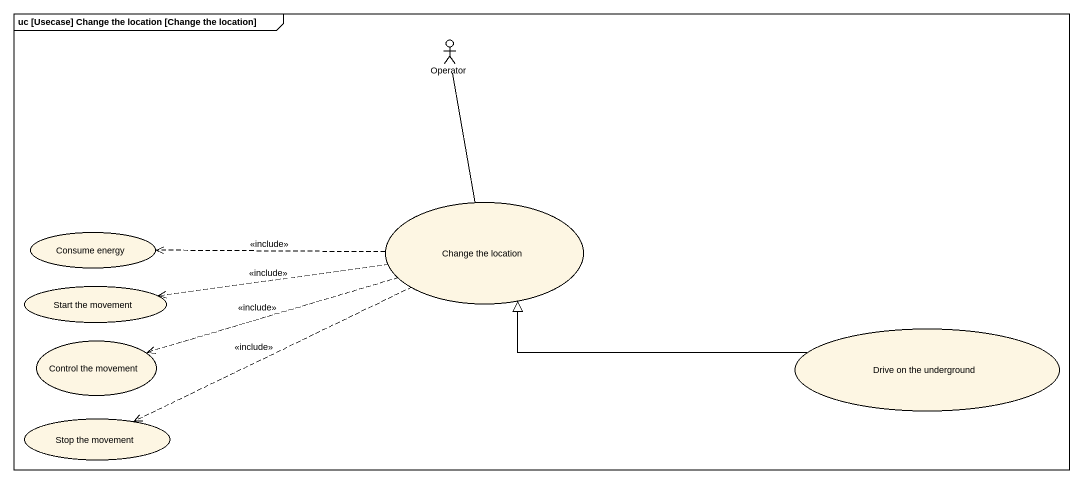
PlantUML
@startuml
mainframe uc [Usecase] Change the location [Change the location]
actor Operator
usecase "Change the location" as Change_the_location
usecase "Consume energy" as Consume_energy
usecase "Start the movement" as Start_the_movement
usecase "Control the movement" as Control_the_movement
usecase "Drive on the underground" as Drive_on_the_underground
usecase "Stop the movement" as Stop_the_movement
Operator -- Change_the_location
Change_the_location .left.> Consume_energy : <<include>>
Change_the_location .left.> Start_the_movement : <<include>>
Change_the_location .left.> Control_the_movement : <<include>>
Change_the_location .left.> Stop_the_movement : <<include>>
Drive_on_the_underground -left-|> Change_the_location
@enduml
